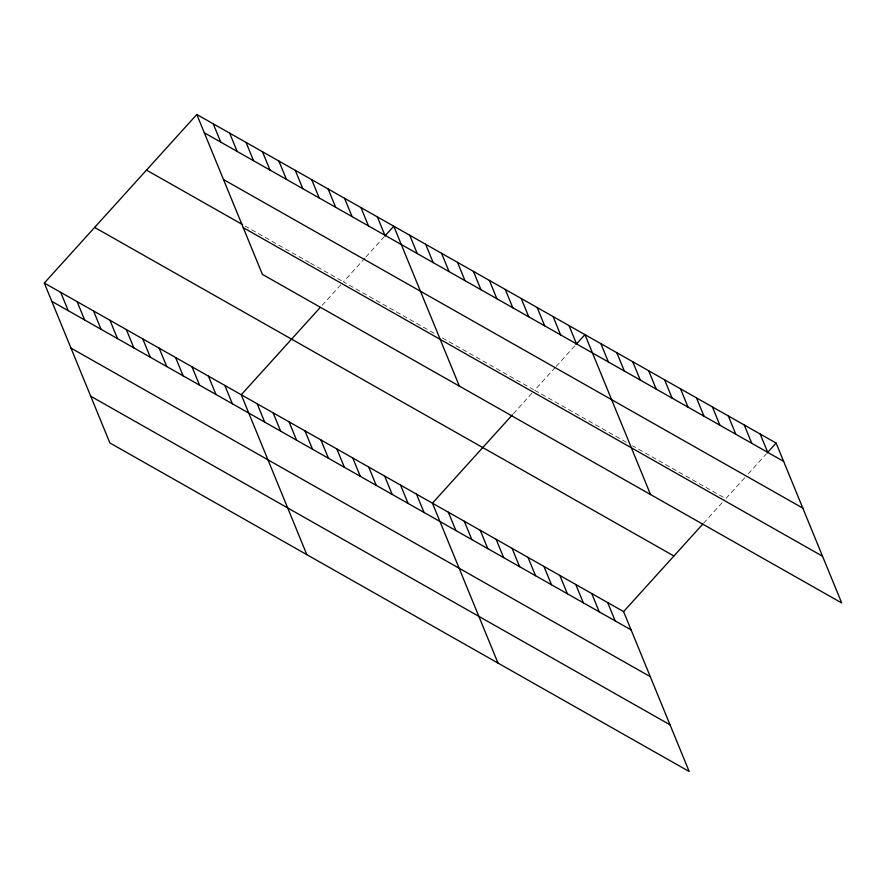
<?xml version="1.0" encoding="UTF-8"?>
<svg xmlns="http://www.w3.org/2000/svg" width="886" height="886" viewBox="0 0 886 886"><rect width="100%" height="100%" fill="white"/><g stroke="black" fill="none" stroke-linecap="round" stroke-linejoin="round"><path stroke-width="0.66" stroke-dasharray="4.43 3.32" d="M322.15 305.36L340.667 284.893M365.021 257.981L343.447 281.826L436.754 334.742M365.918 256.995L383.893 237.127M513.326 413.784L531.844 393.318M555.289 367.402L534.623 390.25L626.79 442.524M556.186 366.416L575.058 345.551M703.562 523.238L724.859 499.704M744.661 477.82L725.789 498.674L632.482 445.758M748.26 473.844L766.235 453.975M244.968 225.963L309.447 262.544M310.621 263.208L342.273 281.161M442.446 337.976L533.483 389.607"/><path stroke-width="1.33" d="M44.3 283.044L623.6 611.606L689.186 771.507L109.886 442.945L44.3 283.044L196.814 114.493L776.114 443.055L841.7 602.956L262.4 274.394L196.814 114.493M320.3 307.409L241.258 394.757L306.844 554.658M384.79 236.13L393.783 226.207L459.358 386.108M512.396 414.814L432.434 503.182L498.01 663.082M575.966 344.565L584.948 334.631L650.534 494.532M623.6 611.606L702.642 524.257M767.132 452.99L776.114 443.055M204.334 132.811L783.634 461.373M223.494 179.537L802.794 508.099M146.489 170.112L242.62 224.634M243.24 227.669L822.54 556.231M94.625 227.425L673.936 555.987M51.809 301.362L631.12 629.924M70.98 348.087L650.28 676.649M90.715 396.219L670.026 724.792M760.188 434.018L767.697 452.336M744.262 424.981L751.771 443.299M728.325 415.944L735.845 434.273M712.399 406.918L719.908 425.236M696.462 397.88L703.982 416.198M680.537 388.843L688.045 407.161M664.6 379.806L672.12 398.124M648.674 370.769L656.183 389.087M632.737 361.732L640.257 380.05M616.811 352.694L624.32 371.024M600.885 343.668L608.394 361.986M569.022 325.594L576.531 343.912M553.085 316.557L560.605 334.875M537.16 307.52L544.668 325.838M521.223 298.482L528.743 316.811M505.297 289.445L512.806 307.774M489.36 280.419L496.88 298.737M473.434 271.382L480.943 289.7M607.674 602.569L615.183 620.887M457.497 262.345L465.017 280.663M591.737 593.531L599.257 611.861M441.571 253.307L449.08 271.625M575.811 584.505L583.32 602.823M425.645 244.27L433.154 262.588M559.874 575.468L567.394 593.786M409.709 235.233L417.228 253.562M543.949 566.431L551.457 584.749M528.023 557.394L535.532 575.712M377.37 216.893L384.878 235.211M512.086 548.356L519.606 566.675M360.956 207.579L368.465 225.908M496.16 539.319L503.669 557.648M344.543 198.276L352.052 216.594M480.223 530.282L487.743 548.611M328.13 188.962L335.639 207.28M464.297 521.256L471.806 539.574M448.36 512.219L455.88 530.537M311.706 179.659L319.226 197.977M295.293 170.345L302.813 188.663M416.498 494.144L424.017 512.462M278.88 161.042L286.399 179.36M400.572 485.107L408.081 503.425M262.466 151.727L269.986 170.046M384.646 476.07L392.155 494.399M246.053 142.413L253.573 160.743M368.709 467.044L376.229 485.362M229.64 133.11L237.16 151.428M352.783 458.007L360.292 476.325M213.227 123.796L220.747 142.114M336.846 448.969L344.366 467.287M320.92 439.932L328.429 458.25M304.983 430.895L312.503 449.213M289.058 421.858L296.566 440.187M273.121 412.821L280.64 431.15M257.195 403.794L264.704 422.113M224.845 385.443L232.365 403.761M208.431 376.14L215.951 394.458M192.018 366.826L199.538 385.144M175.605 357.512L183.125 375.841M159.192 348.209L166.712 366.527M142.779 338.895L150.299 357.224M126.366 329.592L133.886 347.91M109.953 320.278L117.473 338.596M93.539 310.975L101.059 329.293M77.126 301.661L84.646 319.979M60.713 292.347L68.222 310.676"/></g></svg>
